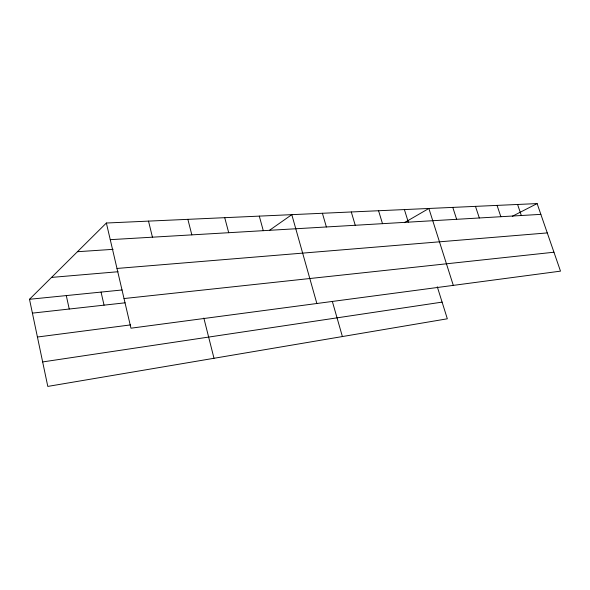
<?xml version="1.0" encoding="UTF-8"?>
<svg xmlns="http://www.w3.org/2000/svg" width="590" height="590" viewBox="0 0 590 590"><rect width="100%" height="100%" fill="white"/><g stroke="black" fill="none" stroke-linecap="round" stroke-linejoin="round"><path stroke-width="0.89" d="M437.286 286.784L447.331 318.792L47.797 386.413L29.5 299.285L106.362 223.02L537.121 203.587L560.5 271.142L130.958 328.195L106.362 223.02M269.719 230.144L291.799 214.657L316.86 303.503M404.408 222.666L428.871 208.469L453.304 285.383M512.304 216.294L537.121 203.587M42.657 361.935L442.094 302.117M37.428 337.023L130.604 324.898M32.406 313.128L125.109 302.81M124.025 298.547L553.951 252.218M29.5 299.285L122.108 289.97M51.544 277.411L118.037 271.732M116.99 268.45L547.277 232.917M77.445 251.716L113.118 249.334M110.256 239.665L540.853 214.362M517.577 204.465L521.339 215.505M497.053 205.394L500.851 216.714M475.481 206.367L479.316 217.976M452.788 207.392L456.645 219.31M404.393 209.575L408.31 222.15M378.566 210.741L382.504 223.669M351.286 211.972L355.239 225.269M322.406 213.27L326.381 226.966M332.325 301.365L342.392 336.551M259.305 216.124L263.28 230.675M224.731 217.681L228.706 232.711M187.871 219.347L191.831 234.872M203.838 318.054L214 358.285M148.51 221.117L152.441 237.187M101.06 292.087L104.047 305.155M66.287 295.583L69.237 309.027"/></g></svg>
